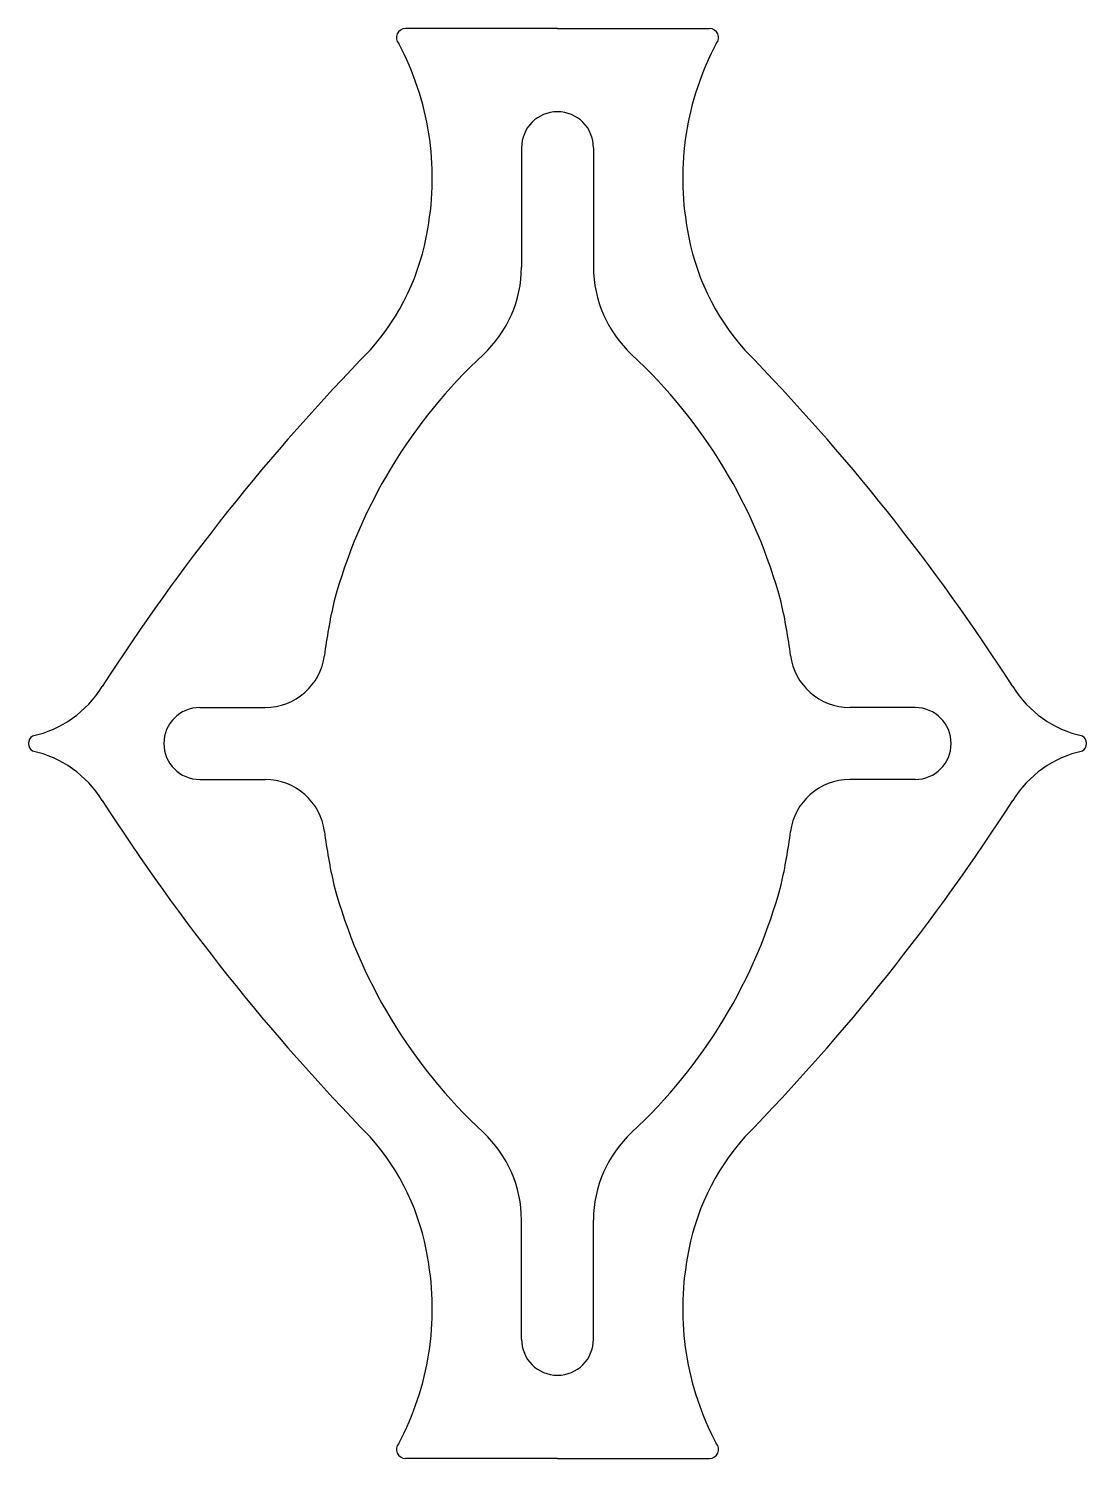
# Model space of a CAD drawing. Header units: inches. Extents: x -26.6 to 26.6, y 0 to 72.
import ezdxf

# ---------------------------------------------------------------- set-up
doc = ezdxf.new("R2010")
doc.units = ezdxf.units.IN
doc.header["$MEASUREMENT"] = 0

msp = doc.modelspace()

# ---------------------------------------------------------------- linework, layer by layer
for p, q in [((0, 72), (-7.657, 72)), ((0, 72), (7.657, 72)), ((-1.813, 66), (-1.813, 59.991)), ((1.812, 66), (1.812, 59.991)), ((-18.006, 37.812), (-14.709, 37.812)), ((18.006, 37.812), (14.709, 37.812)), ((-18.006, 34.188), (-14.709, 34.188)), ((18.006, 34.188), (14.709, 34.188)), ((-1.813, 6), (-1.813, 12.009)), ((1.812, 6), (1.812, 12.009)), ((0, 0), (-7.657, 0)), ((0, 0), (7.657, 0))]:
    msp.add_line(p, q)
for centre, radius, start, end in [((-7.657, 71.55), 0.45, 90, 221.93099), ((7.657, 71.55), 0.45, 318.06901, 90), ((-20.769, 64.469), 14.465, 349.83104, 27.95229), ((20.769, 64.469), 14.465, 152.04771, 190.16896), ((0, 66), 1.812, 0, 180), ((-18.34, 63.785), 11.954, 318.13909, 350.98041), ((18.34, 63.785), 11.954, 189.01959, 221.86091), ((-7.813, 59.991), 6, 312.85215, 0), ((7.812, 59.991), 6, 180, 227.14785), ((66.927, -18.774), 106.741, 135.67669, 147.31808), ((14.194, 36.269), 26.357, 132.85215, 164.94975), ((-14.194, 36.269), 26.357, 15.05025, 47.14785), ((-66.927, -18.774), 106.741, 32.68192, 44.32331), ((15.354, 37.025), 27.301, 167.11384, 172.81932), ((-15.354, 37.025), 27.301, 7.18068, 12.88616), ((-14.709, 40.812), 3, 270, 352.81932), ((14.709, 40.812), 3, 187.18068, 270), ((-27.649, 41.827), 5.584, 282.61128, 327.96104), ((27.649, 41.827), 5.584, 212.03896, 257.38872), ((-18.006, 36), 1.812, 90, 270), ((18.006, 36), 1.812, 270, 90), ((-26.175, 36.006), 0.45, 124.42658, 180.72943), ((26.175, 36.006), 0.45, 359.27057, 55.57342), ((-26.175, 35.994), 0.45, 179.27057, 235.57342), ((-27.649, 30.173), 5.584, 32.03896, 77.38872), ((27.649, 30.173), 5.584, 102.61128, 147.96104), ((26.175, 35.994), 0.45, 304.42658, 0.72943), ((-14.709, 31.188), 3, 7.18068, 90), ((14.709, 31.188), 3, 90, 172.81932), ((66.927, 90.774), 106.741, 212.68192, 224.32331), ((-66.927, 90.774), 106.741, 315.67669, 327.31808), ((15.354, 34.975), 27.301, 187.18068, 192.88616), ((-15.354, 34.975), 27.301, 347.11384, 352.81932), ((14.194, 35.731), 26.357, 195.05025, 227.14785), ((-14.194, 35.731), 26.357, 312.85215, 344.94975), ((-18.34, 8.215), 11.954, 9.01959, 41.86091), ((-7.813, 12.009), 6, 0, 47.14785), ((7.812, 12.009), 6, 132.85215, 180), ((18.34, 8.215), 11.954, 138.13909, 170.98041), ((-20.769, 7.531), 14.465, 332.04771, 10.16896), ((20.769, 7.531), 14.465, 169.83104, 207.95229), ((0, 6), 1.812, 180, 0), ((-7.657, 0.45), 0.45, 138.06901, 270), ((7.657, 0.45), 0.45, 270, 41.93099)]:
    msp.add_arc(centre, radius, start, end)

doc.saveas('drawing.dxf')
